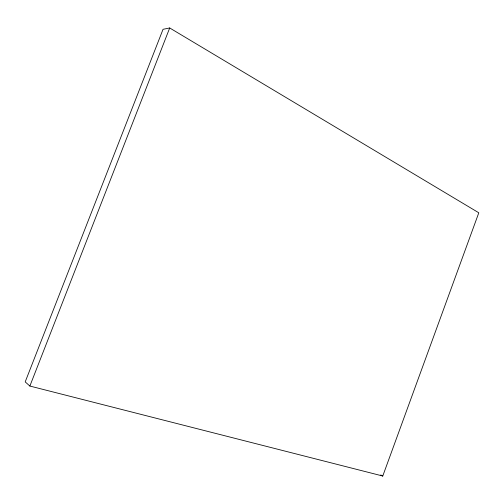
<?xml version="1.0" encoding="UTF-8"?>
<svg xmlns="http://www.w3.org/2000/svg" width="504" height="504" viewBox="0 0 504 504"><rect width="100%" height="100%" fill="white"/><g stroke="black" fill="none" stroke-linecap="round" stroke-linejoin="round"><path stroke-width="0.76" d="M382.763 476.028L478.8 212.789L169.709 27.972L163.05 29.301L25.2 381.893L29.868 386.045L382.763 476.028L380.753 474.925M29.868 386.045L169.709 27.972"/></g></svg>
